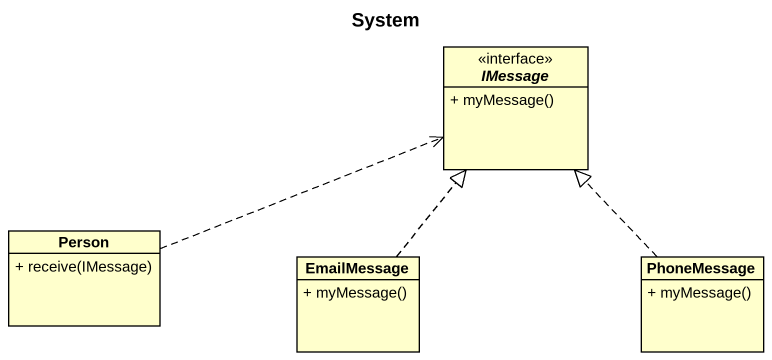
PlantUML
@startuml
title System
hide circle
hide empty members
skinparam classAttributeIconSize 0
interface IMessage <<interface>> {
  + myMessage()
}
class "Person" as Person_ {
  + receive(IMessage)
}
class EmailMessage {
  + myMessage()
}
class PhoneMessage {
  + myMessage()
}
Person_ .right.> IMessage
EmailMessage .up.|> IMessage
PhoneMessage .up.|> IMessage
@enduml
